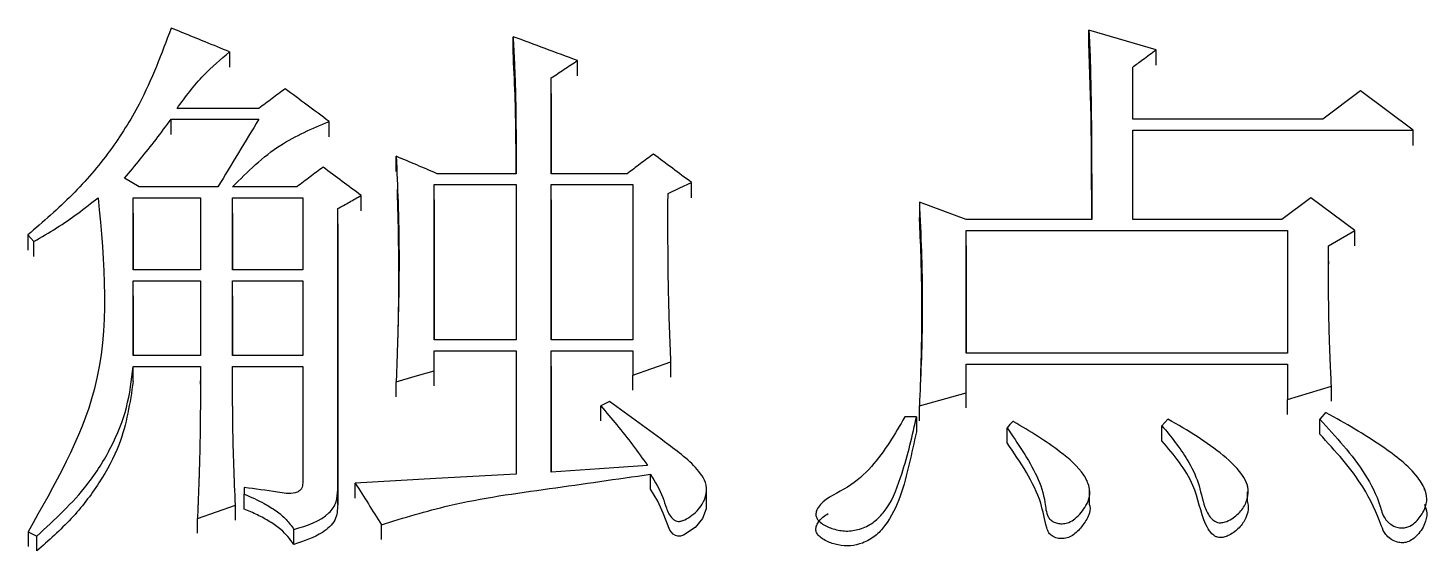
# Model space of a CAD drawing. Header units: millimetres. Extents: x 2379 to 4059, y 879 to 2067.
# Drawn here: x 2714.72 to 2719.9, y 1831.13 to 1833.06 of the extents above; entities that cross this region are included whole.
import ezdxf

# ---------------------------------------------------------------- set-up
doc = ezdxf.new("R2010")
doc.units = ezdxf.units.MM

msp = doc.modelspace()

# ---------------------------------------------------------------- linework, layer by layer
at = {"color": 7, "linetype": 'Continuous', "lineweight": 25}
for p, q in [((2716.5195, 1832.9754), (2716.5195, 1833.0328)), ((2718.8993, 1832.9847), (2718.6505, 1833.0568)), ((2718.6505, 1832.9994), (2718.6505, 1833.0568)), ((2715.4702, 1832.9766), (2715.4702, 1832.9196)), ((2718.8993, 1832.9276), (2718.8993, 1832.9847)), ((2716.7575, 1832.8875), (2716.7575, 1832.9446)), ((2716.6601, 1832.5262), (2716.6601, 1832.8803)), ((2716.6601, 1832.8234), (2716.6601, 1832.8803)), ((2718.8128, 1832.7276), (2718.8128, 1832.9205)), ((2718.8128, 1832.8635), (2718.8128, 1832.9205)), ((2716.6601, 1832.8231), (2716.6601, 1832.5262)), ((2719.6565, 1832.8321), (2719.5159, 1832.7276)), ((2719.8512, 1832.6873), (2719.6565, 1832.8321)), ((2715.2539, 1832.7276), (2715.5784, 1832.7276)), ((2715.2539, 1832.6708), (2715.2539, 1832.7276)), ((2715.5784, 1832.7678), (2715.2755, 1832.7678)), ((2715.838, 1832.6628), (2715.838, 1832.7196)), ((2719.5159, 1832.7276), (2718.8128, 1832.7276)), ((2718.8128, 1832.6873), (2719.8512, 1832.6873)), ((2718.8128, 1832.3567), (2718.8128, 1832.6873)), ((2718.8128, 1832.6306), (2718.8128, 1832.6873)), ((2719.8512, 1832.6306), (2719.8512, 1832.6873)), ((2716.0868, 1832.5341), (2716.0868, 1832.5907)), ((2716.5303, 1832.5262), (2716.2382, 1832.5262)), ((2716.9414, 1832.5262), (2716.6601, 1832.5262)), ((2715.4269, 1832.4778), (2715.1349, 1832.4778)), ((2715.719, 1832.4778), (2715.481, 1832.4778)), ((2716.2274, 1832.4859), (2716.5303, 1832.4859)), ((2716.2274, 1831.9114), (2716.2274, 1832.4859)), ((2716.2274, 1832.4294), (2716.2274, 1832.4859)), ((2716.5303, 1832.4859), (2716.5303, 1831.9114)), ((2716.6601, 1832.4859), (2716.963, 1832.4859)), ((2716.6601, 1831.9114), (2716.6601, 1832.4859)), ((2716.6601, 1832.4294), (2716.6601, 1832.4859)), ((2716.963, 1832.4859), (2716.963, 1831.9114)), ((2717.1793, 1832.4375), (2717.1793, 1832.494)), ((2715.1132, 1832.4375), (2715.362, 1832.4375)), ((2715.1132, 1832.1708), (2715.1132, 1832.4375)), ((2715.1132, 1832.3811), (2715.1132, 1832.4375)), ((2715.362, 1832.4375), (2715.362, 1832.1708)), ((2715.481, 1832.4375), (2715.7406, 1832.4375)), ((2715.481, 1832.1708), (2715.481, 1832.4375)), ((2715.481, 1832.3811), (2715.481, 1832.4375)), ((2715.7406, 1832.4375), (2715.7406, 1832.1708)), ((2715.957, 1832.3891), (2715.957, 1832.4456)), ((2716.2274, 1832.4292), (2716.2274, 1831.9114)), ((2716.6601, 1832.4292), (2716.6601, 1831.9114)), ((2718.1962, 1832.3567), (2718.0231, 1832.4213)), ((2718.0231, 1832.4213), (2718.0231, 1832.3648)), ((2719.4726, 1832.4375), (2719.3644, 1832.3567)), ((2719.6349, 1832.3163), (2719.4726, 1832.4375)), ((2715.1132, 1832.3809), (2715.1132, 1832.1708)), ((2715.481, 1832.3809), (2715.481, 1832.1708)), ((2715.8705, 1831.3579), (2715.8704, 1832.3971)), ((2715.8704, 1832.3408), (2715.8704, 1832.3971)), ((2718.0271, 1832.2684), (2718.0231, 1832.3648)), ((2718.6613, 1832.3567), (2718.1962, 1832.3567)), ((2719.3644, 1832.3567), (2718.8128, 1832.3567)), ((2715.8704, 1832.3406), (2715.8705, 1831.3027)), ((2718.1962, 1831.8627), (2718.1962, 1832.3163)), ((2718.1962, 1832.2601), (2718.1962, 1832.3163)), ((2719.3861, 1832.3163), (2719.3861, 1831.8627)), ((2719.5375, 1832.2598), (2719.6349, 1832.3163)), ((2719.6349, 1832.2601), (2719.6349, 1832.3163)), ((2714.7238, 1832.3002), (2714.7454, 1832.2759)), ((2714.7454, 1832.2197), (2714.7454, 1832.2759)), ((2718.1962, 1832.2599), (2718.1962, 1831.8627)), ((2719.5375, 1832.2034), (2719.5375, 1832.1918)), ((2715.362, 1832.1708), (2715.1132, 1832.1708)), ((2715.7406, 1832.1708), (2715.481, 1832.1708)), ((2715.1132, 1832.1303), (2715.362, 1832.1303)), ((2715.1132, 1831.8546), (2715.1132, 1832.1303)), ((2715.1132, 1832.0743), (2715.1132, 1832.1303)), ((2715.362, 1832.1303), (2715.362, 1831.8546)), ((2715.481, 1832.1303), (2715.7406, 1832.1303)), ((2715.481, 1831.8546), (2715.481, 1832.1303)), ((2715.481, 1832.0743), (2715.481, 1832.1303)), ((2715.7406, 1832.1303), (2715.7406, 1831.8546)), ((2715.1132, 1832.0741), (2715.1132, 1831.8546)), ((2715.481, 1832.0741), (2715.481, 1831.8546)), ((2716.5303, 1831.9114), (2716.2274, 1831.9114)), ((2716.963, 1831.9114), (2716.6601, 1831.9114)), ((2715.362, 1831.8546), (2715.1132, 1831.8546)), ((2715.7406, 1831.8546), (2715.481, 1831.8546)), ((2716.2274, 1831.8708), (2716.5303, 1831.8708)), ((2716.2274, 1831.7977), (2716.2274, 1831.8708)), ((2716.2274, 1831.8151), (2716.2274, 1831.8708)), ((2716.5303, 1831.8708), (2716.5303, 1831.415)), ((2716.6601, 1831.8708), (2716.963, 1831.8708)), ((2716.6601, 1831.4232), (2716.6601, 1831.8708)), ((2716.6601, 1831.8151), (2716.6601, 1831.8708)), ((2716.963, 1831.8708), (2716.963, 1831.7814)), ((2715.1132, 1831.8139), (2715.362, 1831.8139)), ((2715.1132, 1831.7583), (2715.1132, 1831.8139)), ((2715.481, 1831.8139), (2715.7406, 1831.8139)), ((2715.7406, 1831.8139), (2715.7406, 1831.3824)), ((2716.2274, 1831.7421), (2716.2274, 1831.7977)), ((2716.6601, 1831.8149), (2716.6601, 1831.4232)), ((2717.1036, 1831.7745), (2717.1036, 1831.8302)), ((2718.1962, 1831.7164), (2718.1962, 1831.8221)), ((2718.1962, 1831.7664), (2718.1962, 1831.8221)), ((2719.3861, 1831.8221), (2719.3861, 1831.692)), ((2716.0868, 1831.7015), (2716.0868, 1831.7571)), ((2716.963, 1831.7258), (2716.963, 1831.7814)), ((2719.3861, 1831.692), (2719.5483, 1831.7408)), ((2719.5483, 1831.6852), (2719.5483, 1831.7408)), ((2716.8765, 1831.6839), (2716.844, 1831.6676)), ((2718.0231, 1831.6676), (2718.1962, 1831.7164)), ((2718.1962, 1831.6609), (2718.1962, 1831.7164)), ((2719.3861, 1831.6365), (2719.3861, 1831.692)), ((2716.844, 1831.6121), (2716.844, 1831.6676)), ((2718.0231, 1831.6121), (2718.0231, 1831.6676)), ((2718.0123, 1831.6269), (2717.9691, 1831.6269)), ((2718.0123, 1831.6269), (2718.0123, 1831.5715)), ((2718.3476, 1831.5307), (2718.3476, 1831.5862)), ((2718.921, 1831.5388), (2718.921, 1831.5944)), ((2719.5051, 1831.5633), (2719.5051, 1831.6188)), ((2715.9354, 1831.3272), (2715.9354, 1831.3824)), ((2717.0279, 1831.3598), (2717.0279, 1831.4151)), ((2719.238, 1831.3701), (2719.238, 1831.3722)), ((2715.5243, 1831.366), (2715.5243, 1831.3415)), ((2715.5243, 1831.2865), (2715.5243, 1831.3415)), ((2715.8705, 1831.3026), (2715.8705, 1831.3578)), ((2717.2347, 1831.2955), (2717.2347, 1831.3509)), ((2718.6531, 1831.3046), (2718.6531, 1831.36)), ((2719.238, 1831.3168), (2719.238, 1831.3499)), ((2719.8933, 1831.3573), (2719.8933, 1831.3605)), ((2715.4919, 1831.2457), (2715.4919, 1831.3007)), ((2715.3512, 1831.1967), (2715.3512, 1831.2517)), ((2716.0319, 1831.1736), (2716.0319, 1831.2285)), ((2714.724, 1831.2025), (2714.7563, 1831.1863)), ((2714.724, 1831.2025), (2714.724, 1831.1476)), ((2714.7563, 1831.1314), (2714.7563, 1831.1863)), ((2715.7082, 1831.1559), (2715.7082, 1831.2108))]:
    msp.add_line(p, q, dxfattribs=at)
at = {"color": 7, "linetype": 'Continuous', "lineweight": 25, "flags": 128}
for points in [[(2715.1349, 1832.4778), (2715.1078, 1832.494), (2715.0808, 1832.5101)], [(2717.0928, 1832.4536), (2717.1361, 1832.4738), (2717.1793, 1832.494)], [(2718.1962, 1832.3163), (2718.7911, 1832.3163), (2719.3861, 1832.3163)], [(2714.7238, 1832.3002), (2714.7238, 1832.2793), (2714.7238, 1832.2615), (2714.7238, 1832.2438)], [(2719.3861, 1831.8627), (2718.7911, 1831.8627), (2718.1962, 1831.8627)], [(2716.0868, 1831.7571), (2716.1571, 1831.7774), (2716.2274, 1831.7977)], [(2716.963, 1831.7814), (2717.0333, 1831.8058), (2717.1036, 1831.8302)], [(2718.1962, 1831.8221), (2718.7911, 1831.8221), (2719.3861, 1831.8221)], [(2719.5267, 1831.6432), (2719.5212, 1831.637), (2719.5132, 1831.6279), (2719.5051, 1831.6188)], [(2718.3692, 1831.6106), (2718.3584, 1831.5984), (2718.3476, 1831.5862)], [(2718.9426, 1831.6188), (2718.9318, 1831.6065), (2718.921, 1831.5943)], [(2717.0171, 1831.4476), (2716.8386, 1831.4354), (2716.6601, 1831.4232)], [(2716.5303, 1831.415), (2716.2328, 1831.3987), (2715.9354, 1831.3824)], [(2717.2337, 1831.2954), (2717.2337, 1831.2873), (2717.2209, 1831.2513), (2717.1928, 1831.2181), (2717.1498, 1831.1895), (2717.1388, 1831.1863), (2717.1295, 1831.1859), (2717.1206, 1831.1882), (2717.1114, 1831.1941), (2717.0995, 1831.2085), (2717.0747, 1831.2707), (2717.0547, 1831.316), (2717.0279, 1831.3598), (2717.0279, 1831.3598)], [(2715.3512, 1831.2517), (2715.4215, 1831.2762), (2715.4919, 1831.3007)]]:
    msp.add_lwpolyline(points, dxfattribs=at)
at = {"color": 7, "linetype": 'Continuous', "lineweight": 25}
for points, knots in [([(2715.2539, 1833.0649), (2715.2183, 1832.9698), (2715.1594, 1832.8126), (2715.0301, 1832.6072), (2714.8915, 1832.4446), (2714.7799, 1832.3485), (2714.7238, 1832.3002)], [0, 0, 0, 0, 0.335049, 0.554128, 0.775717, 1, 1, 1, 1]), ([(2715.4702, 1832.9766), (2715.4401, 1832.9889), (2715.3889, 1833.0098), (2715.3168, 1833.0392), (2715.2749, 1833.0563), (2715.2539, 1833.0649)], [0, 0, 0, 0, 0.4179448, 0.7089724, 1, 1, 1, 1]), ([(2716.7575, 1832.9446), (2716.7178, 1832.9593), (2716.6385, 1832.9887), (2716.5591, 1833.0181), (2716.5195, 1833.0328)], [0, 0, 0, 0, 0.499999, 1, 1, 1, 1]), ([(2716.5195, 1833.0328), (2716.5211, 1833.001), (2716.5231, 1832.9613), (2716.525, 1832.9176), (2716.5255, 1832.9036), (2716.5259, 1832.8937), (2716.5265, 1832.8798), (2716.527, 1832.8639), (2716.5275, 1832.8479), (2716.528, 1832.832), (2716.5284, 1832.8161), (2716.5287, 1832.8002), (2716.5291, 1832.7842), (2716.5293, 1832.7683), (2716.5296, 1832.7523), (2716.5297, 1832.7404), (2716.5299, 1832.7284), (2716.53, 1832.7165), (2716.5301, 1832.7045), (2716.5301, 1832.6945), (2716.5302, 1832.6865), (2716.5302, 1832.6806), (2716.5303, 1832.6726), (2716.5303, 1832.6646), (2716.5303, 1832.6566), (2716.5304, 1832.6486), (2716.5304, 1832.6407), (2716.5304, 1832.6327), (2716.5304, 1832.6247), (2716.5304, 1832.6167), (2716.5304, 1832.6087), (2716.5304, 1832.6007), (2716.5304, 1832.5927), (2716.5304, 1832.5848), (2716.5304, 1832.5768), (2716.5304, 1832.5688), (2716.5304, 1832.5608), (2716.5304, 1832.5528), (2716.5303, 1832.5448), (2716.5303, 1832.5353), (2716.5303, 1832.5298), (2716.5303, 1832.5262)], [0, 0, 0, 0, 0.188751, 0.235938, 0.259532, 0.271329, 0.294923, 0.342111, 0.365705, 0.389298, 0.436486, 0.46008, 0.483674, 0.530861, 0.554455, 0.578049, 0.601643, 0.625237, 0.648831, 0.672424, 0.684221, 0.696018, 0.707815, 0.731409, 0.743206, 0.755003, 0.778597, 0.790394, 0.80219, 0.825784, 0.837581, 0.849378, 0.872972, 0.884769, 0.896566, 0.92016, 0.931957, 0.943753, 0.967347, 0.979144, 1, 1, 1, 1]), ([(2718.6505, 1833.0568), (2718.6508, 1833.0518), (2718.6513, 1833.0416), (2718.652, 1833.0289), (2718.6526, 1833.0162), (2718.6531, 1833.006), (2718.6538, 1832.9933), (2718.6542, 1832.9831), (2718.6546, 1832.9729), (2718.655, 1832.9627), (2718.6553, 1832.9525), (2718.6558, 1832.9347), (2718.657, 1832.8812), (2718.6585, 1832.8098), (2718.6597, 1832.7281), (2718.6599, 1832.677), (2718.6602, 1832.6413), (2718.6604, 1832.6234), (2718.6604, 1832.6131), (2718.6605, 1832.6029), (2718.6606, 1832.5927), (2718.6606, 1832.5799), (2718.6607, 1832.5697), (2718.6608, 1832.5569), (2718.6608, 1832.5466), (2718.6608, 1832.5364), (2718.6609, 1832.5262), (2718.6609, 1832.5159), (2718.661, 1832.5031), (2718.661, 1832.4929), (2718.661, 1832.4801), (2718.6611, 1832.4698), (2718.6611, 1832.4596), (2718.6611, 1832.4494), (2718.6611, 1832.4391), (2718.6612, 1832.4289), (2718.6612, 1832.4212), (2718.6612, 1832.4148), (2718.6612, 1832.4084), (2718.6612, 1832.4032), (2718.6612, 1832.3968), (2718.6612, 1832.3917), (2718.6613, 1832.3853), (2718.6613, 1832.3802), (2718.6613, 1832.375), (2718.6613, 1832.3677), (2718.6613, 1832.3616), (2718.6613, 1832.3567)], [0, 0, 0, 0, 0.021887, 0.043773, 0.054717, 0.076603, 0.087547, 0.109433, 0.120377, 0.13132, 0.153207, 0.16415, 0.207923, 0.383017, 0.470564, 0.558111, 0.601884, 0.623771, 0.634714, 0.645657, 0.667544, 0.678487, 0.700374, 0.711317, 0.733204, 0.744147, 0.755091, 0.776977, 0.787921, 0.809807, 0.820751, 0.842637, 0.853581, 0.864524, 0.886411, 0.897354, 0.908297, 0.919241, 0.924712, 0.935656, 0.941127, 0.952071, 0.957542, 0.968486, 0.973957, 0.979429, 1, 1, 1, 1]), ([(2715.2755, 1832.7678), (2715.3065, 1832.81), (2715.3621, 1832.8856), (2715.4371, 1832.9487), (2715.4702, 1832.9766)], [0, 0, 0, 0, 0.557716, 1, 1, 1, 1]), ([(2718.6611, 1832.3623), (2718.661, 1832.4236), (2718.6609, 1832.4944), (2718.6601, 1832.6029), (2718.6595, 1832.7543), (2718.6543, 1832.8957), (2718.6505, 1832.9994)], [0, 0, 0, 0, 0.287541, 0.332064, 0.510157, 1, 1, 1, 1]), ([(2718.8128, 1832.9205), (2718.8251, 1832.9296), (2718.8457, 1832.9449), (2718.8746, 1832.9663), (2718.891, 1832.9786), (2718.8993, 1832.9847)], [0, 0, 0, 0, 0.428366, 0.714182, 1, 1, 1, 1]), ([(2716.5302, 1832.5262), (2716.5303, 1832.5712), (2716.5304, 1832.6687), (2716.5274, 1832.8185), (2716.5221, 1832.9231), (2716.5195, 1832.9754)], [0, 0, 0, 0, 0.2996179, 0.6497397, 1, 1, 1, 1]), ([(2716.6601, 1832.8803), (2716.6763, 1832.891), (2716.7088, 1832.9124), (2716.7412, 1832.9338), (2716.7575, 1832.9446)], [0, 0, 0, 0, 0.500001, 1, 1, 1, 1]), ([(2715.6757, 1832.8402), (2715.6595, 1832.8281), (2715.6271, 1832.804), (2715.5946, 1832.7799), (2715.5784, 1832.7678)], [0, 0, 0, 0, 0.499999, 1, 1, 1, 1]), ([(2715.838, 1832.7196), (2715.8109, 1832.7397), (2715.7568, 1832.7799), (2715.7028, 1832.8201), (2715.6757, 1832.8402)], [0, 0, 0, 0, 0.499999, 1, 1, 1, 1]), ([(2715.0808, 1832.5101), (2715.1005, 1832.5332), (2715.1408, 1832.5802), (2715.1981, 1832.6529), (2715.2353, 1832.7027), (2715.2539, 1832.7276)], [0, 0, 0, 0, 0.325438, 0.662606, 1, 1, 1, 1]), ([(2715.5784, 1832.7276), (2715.5531, 1832.686), (2715.5027, 1832.6028), (2715.4522, 1832.5195), (2715.4269, 1832.4778)], [0, 0, 0, 0, 0.5, 1, 1, 1, 1]), ([(2715.481, 1832.4778), (2715.5365, 1832.5334), (2715.6366, 1832.6336), (2715.7759, 1832.6931), (2715.838, 1832.7196)], [0, 0, 0, 0, 0.5548825, 1, 1, 1, 1]), ([(2716.0868, 1832.5907), (2716.0892, 1832.5342), (2716.0919, 1832.4741), (2716.0939, 1832.4122), (2716.0941, 1832.4051), (2716.0943, 1832.3998), (2716.0945, 1832.3927), (2716.0947, 1832.3857), (2716.0949, 1832.3786), (2716.095, 1832.3733), (2716.0952, 1832.3662), (2716.0954, 1832.3591), (2716.0956, 1832.352), (2716.0957, 1832.3467), (2716.0958, 1832.3414), (2716.0959, 1832.3343), (2716.0961, 1832.3272), (2716.0962, 1832.3201), (2716.0963, 1832.3148), (2716.0964, 1832.3077), (2716.0965, 1832.3006), (2716.0966, 1832.2935), (2716.0967, 1832.2882), (2716.0968, 1832.2776), (2716.0972, 1832.2404), (2716.0973, 1832.2031), (2716.0971, 1832.1712), (2716.0971, 1832.1659), (2716.097, 1832.1588), (2716.097, 1832.1517), (2716.0969, 1832.1446), (2716.0968, 1832.1392), (2716.0968, 1832.1321), (2716.0967, 1832.125), (2716.0966, 1832.1179), (2716.0965, 1832.1126), (2716.0965, 1832.1073), (2716.0963, 1832.1002), (2716.0962, 1832.0931), (2716.0961, 1832.086), (2716.096, 1832.0806), (2716.0959, 1832.0735), (2716.0958, 1832.0664), (2716.0956, 1832.0593), (2716.0955, 1832.054), (2716.0954, 1832.0486), (2716.0953, 1832.0415), (2716.0951, 1832.0344), (2716.095, 1832.0273), (2716.0948, 1832.022), (2716.0947, 1832.0149), (2716.0945, 1832.0078), (2716.0943, 1832.0007), (2716.0942, 1831.9953), (2716.094, 1831.9882), (2716.0938, 1831.9811), (2716.0937, 1831.974), (2716.0935, 1831.9687), (2716.0934, 1831.9633), (2716.0932, 1831.9562), (2716.093, 1831.9491), (2716.0928, 1831.942), (2716.0926, 1831.9367), (2716.0924, 1831.9295), (2716.0922, 1831.9224), (2716.092, 1831.9153), (2716.0918, 1831.91), (2716.0917, 1831.9046), (2716.0914, 1831.8975), (2716.0912, 1831.8904), (2716.091, 1831.8833), (2716.0908, 1831.8779), (2716.0906, 1831.8708), (2716.0904, 1831.8637), (2716.0902, 1831.8566), (2716.09, 1831.8512), (2716.0898, 1831.8459), (2716.0896, 1831.8388), (2716.0893, 1831.8317), (2716.0891, 1831.8245), (2716.0889, 1831.8192), (2716.0887, 1831.8121), (2716.0884, 1831.805), (2716.0882, 1831.7978), (2716.088, 1831.7925), (2716.0878, 1831.7871), (2716.0876, 1831.78), (2716.0873, 1831.7729), (2716.0871, 1831.7646), (2716.0869, 1831.76), (2716.0868, 1831.7571)], [0, 0, 0, 0, 0.204304, 0.217073, 0.223457, 0.229841, 0.236226, 0.248995, 0.255379, 0.261764, 0.268148, 0.280917, 0.287302, 0.293686, 0.300071, 0.306455, 0.319224, 0.325609, 0.331993, 0.338378, 0.351147, 0.357531, 0.363915, 0.3703, 0.395838, 0.497991, 0.504375, 0.51076, 0.517144, 0.529913, 0.536298, 0.542682, 0.549067, 0.561836, 0.56822, 0.574605, 0.580989, 0.587374, 0.600143, 0.606527, 0.612912, 0.619296, 0.632065, 0.638449, 0.644834, 0.651218, 0.657603, 0.670372, 0.676756, 0.683141, 0.689525, 0.702294, 0.708679, 0.715063, 0.721448, 0.734217, 0.740601, 0.746986, 0.75337, 0.759755, 0.772523, 0.778908, 0.785292, 0.791677, 0.804446, 0.81083, 0.817215, 0.823599, 0.829984, 0.842753, 0.849137, 0.855522, 0.861906, 0.874675, 0.88106, 0.887444, 0.893828, 0.900213, 0.912982, 0.919366, 0.925751, 0.932135, 0.944904, 0.951289, 0.957673, 0.964058, 0.970442, 0.983211, 0.989596, 1, 1, 1, 1]), ([(2717.0387, 1832.5988), (2717.0225, 1832.5867), (2716.99, 1832.5625), (2716.9576, 1832.5383), (2716.9414, 1832.5262)], [0, 0, 0, 0, 0.5, 1, 1, 1, 1]), ([(2717.1793, 1832.494), (2717.1559, 1832.5114), (2717.109, 1832.5464), (2717.0622, 1832.5813), (2717.0387, 1832.5988)], [0, 0, 0, 0, 0.4999991, 1, 1, 1, 1]), ([(2715.8164, 1832.5504), (2715.8001, 1832.5383), (2715.7677, 1832.5141), (2715.7352, 1832.4899), (2715.719, 1832.4778)], [0, 0, 0, 0, 0.499999, 1, 1, 1, 1]), ([(2715.957, 1832.4456), (2715.9335, 1832.463), (2715.8867, 1832.498), (2715.8398, 1832.5329), (2715.8164, 1832.5504)], [0, 0, 0, 0, 0.499999, 1, 1, 1, 1]), ([(2716.0896, 1832.4672), (2716.0897, 1832.4652), (2716.0899, 1832.4604), (2716.0923, 1832.392), (2716.0961, 1832.2292), (2716.0951, 1832.0399), (2716.0929, 1831.9535), (2716.0919, 1831.9108)], [0, 0, 0, 0, 0.027194, 0.065937, 0.481469, 0.743424, 1, 1, 1, 1]), ([(2714.9835, 1832.4375), (2715.0061, 1832.1966), (2715.0466, 1831.7661), (2714.8226, 1831.3748), (2714.724, 1831.2025)], [0, 0, 0, 0, 0.559704, 1, 1, 1, 1]), ([(2714.7454, 1832.2759), (2714.7738, 1832.2922), (2714.8303, 1832.3244), (2714.9092, 1832.3791), (2714.9587, 1832.418), (2714.9835, 1832.4375)], [0, 0, 0, 0, 0.33532, 0.667027, 1, 1, 1, 1]), ([(2715.8704, 1832.3971), (2715.8849, 1832.4052), (2715.9137, 1832.4213), (2715.9426, 1832.4375), (2715.957, 1832.4456)], [0, 0, 0, 0, 0.499999, 1, 1, 1, 1]), ([(2717.1036, 1831.8302), (2717.1002, 1831.9139), (2717.0966, 1832.0029), (2717.0946, 1832.0969), (2717.0943, 1832.1126), (2717.0939, 1832.1335), (2717.0936, 1832.1543), (2717.0934, 1832.1752), (2717.0932, 1832.1909), (2717.093, 1832.2118), (2717.0929, 1832.2326), (2717.0928, 1832.2535), (2717.0927, 1832.2665), (2717.0927, 1832.277), (2717.0926, 1832.2848), (2717.0926, 1832.2926), (2717.0926, 1832.303), (2717.0926, 1832.3134), (2717.0926, 1832.3239), (2717.0926, 1832.3317), (2717.0926, 1832.3421), (2717.0926, 1832.3525), (2717.0926, 1832.3629), (2717.0926, 1832.3708), (2717.0926, 1832.3812), (2717.0927, 1832.3916), (2717.0927, 1832.402), (2717.0927, 1832.4098), (2717.0927, 1832.4163), (2717.0927, 1832.4228), (2717.0927, 1832.428), (2717.0927, 1832.4332), (2717.0928, 1832.4371), (2717.0928, 1832.4411), (2717.0928, 1832.4465), (2717.0928, 1832.4507), (2717.0928, 1832.4536)], [0, 0, 0, 0, 0.401959, 0.427081, 0.452203, 0.477325, 0.527569, 0.552691, 0.577813, 0.602935, 0.653179, 0.678301, 0.703423, 0.715984, 0.728545, 0.741106, 0.753667, 0.778789, 0.791351, 0.803912, 0.816473, 0.841595, 0.854156, 0.866717, 0.879278, 0.9044, 0.916961, 0.929522, 0.942083, 0.948363, 0.960924, 0.967205, 0.973485, 0.979766, 0.986046, 1, 1, 1, 1]), ([(2718.0231, 1832.4213), (2718.0259, 1832.3601), (2718.0291, 1832.2912), (2718.0318, 1832.2068), (2718.0337, 1832.1224), (2718.0355, 1831.9403), (2718.0279, 1831.7731), (2718.0231, 1831.6676)], [0, 0, 0, 0, 0.2447343, 0.2753248, 0.336506, 0.5812465, 1, 1, 1, 1]), ([(2718.027, 1832.2721), (2718.0294, 1832.1819), (2718.0331, 1832.0466), (2718.0296, 1831.8634), (2718.0273, 1831.778), (2718.0262, 1831.7417), (2718.0258, 1831.7287), (2718.0256, 1831.7247), (2718.0256, 1831.7227), (2718.0256, 1831.7226), (2718.0256, 1831.7226)], [0, 0, 0, 0, 0.5236705, 0.7849607, 0.9023825, 0.9678763, 0.9815328, 0.9879517, 0.99428, 1, 1, 1, 1]), ([(2719.5483, 1831.7408), (2719.5477, 1831.755), (2719.5467, 1831.7764), (2719.5456, 1831.7995), (2719.5451, 1831.8119), (2719.5447, 1831.819), (2719.5443, 1831.8279), (2719.544, 1831.835), (2719.5437, 1831.8439), (2719.5434, 1831.851), (2719.543, 1831.8599), (2719.5427, 1831.867), (2719.5424, 1831.8759), (2719.5421, 1831.883), (2719.5418, 1831.8918), (2719.5415, 1831.9007), (2719.5412, 1831.9096), (2719.5409, 1831.9185), (2719.5406, 1831.9274), (2719.5403, 1831.938), (2719.54, 1831.9487), (2719.5398, 1831.9575), (2719.5396, 1831.9664), (2719.5393, 1831.9788), (2719.539, 1831.993), (2719.5388, 1832.0055), (2719.5387, 1832.0143), (2719.5386, 1832.0214), (2719.5384, 1832.0303), (2719.5383, 1832.0374), (2719.5382, 1832.0463), (2719.5381, 1832.0534), (2719.5381, 1832.0622), (2719.538, 1832.0711), (2719.5379, 1832.08), (2719.5378, 1832.0888), (2719.5378, 1832.0959), (2719.5377, 1832.1048), (2719.5377, 1832.1119), (2719.5376, 1832.1207), (2719.5376, 1832.1278), (2719.5376, 1832.1367), (2719.5376, 1832.1438), (2719.5375, 1832.1526), (2719.5375, 1832.1597), (2719.5375, 1832.1686), (2719.5375, 1832.1757), (2719.5375, 1832.1845), (2719.5375, 1832.1916), (2719.5375, 1832.2005), (2719.5375, 1832.2076), (2719.5375, 1832.2164), (2719.5375, 1832.2235), (2719.5375, 1832.2323), (2719.5375, 1832.2394), (2719.5375, 1832.2492), (2719.5375, 1832.2553), (2719.5375, 1832.2598)], [0, 0, 0, 0, 0.082056, 0.123084, 0.133341, 0.153855, 0.164112, 0.184626, 0.194883, 0.215397, 0.225654, 0.246168, 0.256425, 0.276939, 0.287196, 0.30771, 0.328224, 0.338481, 0.358995, 0.379509, 0.400023, 0.420537, 0.430794, 0.451308, 0.492336, 0.51285, 0.523107, 0.543621, 0.553878, 0.574392, 0.584649, 0.605163, 0.61542, 0.635934, 0.656448, 0.666705, 0.687219, 0.697476, 0.71799, 0.728247, 0.748761, 0.759018, 0.779532, 0.789789, 0.810303, 0.82056, 0.841074, 0.851331, 0.871845, 0.882102, 0.902616, 0.912873, 0.933387, 0.943644, 0.964158, 0.974415, 1, 1, 1, 1]), ([(2714.7563, 1831.1863), (2714.8228, 1831.2474), (2714.9316, 1831.3474), (2715.0349, 1831.5132), (2715.095, 1831.6608), (2715.1072, 1831.763), (2715.1132, 1831.8139)], [0, 0, 0, 0, 0.345958, 0.566155, 0.783835, 1, 1, 1, 1]), ([(2715.362, 1831.8139), (2715.362, 1831.8122), (2715.362, 1831.8086), (2715.362, 1831.8032), (2715.362, 1831.7978), (2715.362, 1831.7934), (2715.362, 1831.7871), (2715.362, 1831.7808), (2715.362, 1831.7719), (2715.362, 1831.7647), (2715.362, 1831.7558), (2715.362, 1831.7468), (2715.362, 1831.7379), (2715.362, 1831.7289), (2715.362, 1831.7199), (2715.362, 1831.711), (2715.3619, 1831.702), (2715.3619, 1831.6949), (2715.3619, 1831.6859), (2715.3619, 1831.6769), (2715.3618, 1831.668), (2715.3618, 1831.659), (2715.3617, 1831.65), (2715.3617, 1831.6411), (2715.3616, 1831.6321), (2715.3615, 1831.6232), (2715.3614, 1831.6142), (2715.3613, 1831.6052), (2715.3613, 1831.598), (2715.3612, 1831.5891), (2715.3611, 1831.5801), (2715.3609, 1831.5711), (2715.3608, 1831.5622), (2715.3607, 1831.5532), (2715.3605, 1831.5442), (2715.3604, 1831.5353), (2715.3602, 1831.5281), (2715.36, 1831.5191), (2715.3598, 1831.5101), (2715.3596, 1831.5011), (2715.3594, 1831.4922), (2715.3592, 1831.4832), (2715.359, 1831.4742), (2715.3587, 1831.4652), (2715.3585, 1831.4563), (2715.3582, 1831.4473), (2715.358, 1831.4383), (2715.3577, 1831.4311), (2715.3575, 1831.4221), (2715.3572, 1831.4131), (2715.3569, 1831.4042), (2715.3566, 1831.3952), (2715.3563, 1831.3862), (2715.356, 1831.3772), (2715.3556, 1831.3682), (2715.3554, 1831.361), (2715.3551, 1831.3521), (2715.3547, 1831.3431), (2715.3543, 1831.3323), (2715.354, 1831.3233), (2715.3537, 1831.3143), (2715.3534, 1831.3071), (2715.353, 1831.2981), (2715.3527, 1831.2891), (2715.3523, 1831.2801), (2715.352, 1831.2712), (2715.3516, 1831.2623), (2715.3514, 1831.2552), (2715.3512, 1831.2517)], [0, 0, 0, 0, 0.009575, 0.019151, 0.028726, 0.038301, 0.043088, 0.062238, 0.071814, 0.090964, 0.100539, 0.119689, 0.138839, 0.148414, 0.167565, 0.186715, 0.19629, 0.21544, 0.225015, 0.244165, 0.263315, 0.272891, 0.292041, 0.311191, 0.320766, 0.339916, 0.359066, 0.368641, 0.387792, 0.397367, 0.416517, 0.435667, 0.445242, 0.464392, 0.483543, 0.493118, 0.512268, 0.521843, 0.540993, 0.560143, 0.569718, 0.588869, 0.608019, 0.617594, 0.636744, 0.655894, 0.665469, 0.68462, 0.694195, 0.713345, 0.732495, 0.74207, 0.76122, 0.780371, 0.789946, 0.809096, 0.818671, 0.837821, 0.856971, 0.876121, 0.885697, 0.904847, 0.914422, 0.933572, 0.952722, 0.962297, 0.981149, 1, 1, 1, 1]), ([(2715.4919, 1831.3007), (2715.4877, 1831.3977), (2715.4834, 1831.4993), (2715.4821, 1831.603), (2715.4819, 1831.6123), (2715.4819, 1831.6193), (2715.4818, 1831.6262), (2715.4817, 1831.6332), (2715.4816, 1831.6425), (2715.4816, 1831.6518), (2715.4815, 1831.661), (2715.4814, 1831.668), (2715.4814, 1831.6749), (2715.4814, 1831.6819), (2715.4813, 1831.6888), (2715.4813, 1831.6981), (2715.4812, 1831.7074), (2715.4812, 1831.7167), (2715.4812, 1831.7236), (2715.4812, 1831.7306), (2715.4811, 1831.7375), (2715.4811, 1831.7445), (2715.4811, 1831.7537), (2715.4811, 1831.763), (2715.4811, 1831.7723), (2715.4811, 1831.7792), (2715.4811, 1831.7862), (2715.481, 1831.7931), (2715.481, 1831.8024), (2715.481, 1831.8093), (2715.481, 1831.8139)], [0, 0, 0, 0, 0.565918, 0.593048, 0.606612, 0.620177, 0.633741, 0.647306, 0.66087, 0.688, 0.701564, 0.715129, 0.728693, 0.742258, 0.755822, 0.769387, 0.796516, 0.810081, 0.823645, 0.83721, 0.850774, 0.864339, 0.877904, 0.905033, 0.918597, 0.932162, 0.945726, 0.959291, 0.972856, 1, 1, 1, 1]), ([(2715.1132, 1831.7581), (2715.1013, 1831.6794), (2715.0815, 1831.5491), (2714.9901, 1831.3807), (2714.8877, 1831.2474), (2714.8003, 1831.1702), (2714.7563, 1831.1313)], [0, 0, 0, 0, 0.334037, 0.553007, 0.774908, 1, 1, 1, 1]), ([(2715.362, 1831.7479), (2715.362, 1831.7493), (2715.362, 1831.7534), (2715.362, 1831.7575), (2715.362, 1831.7601)], [0, 0, 0, 0, 0.353663, 1, 1, 1, 1]), ([(2717.0279, 1831.4151), (2717.0452, 1831.387), (2717.0701, 1831.3466), (2717.0858, 1831.2892), (2717.0994, 1831.259), (2717.1165, 1831.2449), (2717.1256, 1831.2411), (2717.1363, 1831.2404), (2717.154, 1831.245), (2717.1855, 1831.2645), (2717.2203, 1831.2974), (2717.2363, 1831.3432), (2717.2354, 1831.3836), (2717.1928, 1831.451), (2717.0652, 1831.5468), (2716.9487, 1831.6314), (2716.8765, 1831.6839)], [0, 0, 0, 0, 0.1163694, 0.168042, 0.220216, 0.2320255, 0.2417044, 0.2514329, 0.2643518, 0.2983395, 0.3719931, 0.4226498, 0.4733244, 0.5179752, 0.7012967, 1, 1, 1, 1]), ([(2716.844, 1831.6676), (2716.8641, 1831.6443), (2716.905, 1831.5972), (2716.9621, 1831.5235), (2716.9988, 1831.4729), (2717.0171, 1831.4476)], [0, 0, 0, 0, 0.32693, 0.663295, 1, 1, 1, 1]), ([(2719.5052, 1831.6188), (2719.5349, 1831.5863), (2719.6246, 1831.4882), (2719.7131, 1831.3653), (2719.7385, 1831.2583), (2719.7621, 1831.2326), (2719.7831, 1831.2209), (2719.8043, 1831.216), (2719.8231, 1831.217), (2719.8428, 1831.2245), (2719.868, 1831.2443), (2719.8902, 1831.2756), (2719.904, 1831.3147), (2719.8974, 1831.359), (2719.8506, 1831.4348), (2719.7214, 1831.5323), (2719.5998, 1831.6037), (2719.5275, 1831.6428), (2719.5267, 1831.6432)], [0, 0, 0, 0, 0.113222, 0.341327, 0.387566, 0.408095, 0.428648, 0.444625, 0.457844, 0.471063, 0.493511, 0.536211, 0.570053, 0.604097, 0.65629, 0.801568, 0.997978, 1, 1, 1, 1]), ([(2717.9691, 1831.6268), (2717.9323, 1831.5635), (2717.877, 1831.4682), (2717.7631, 1831.3624), (2717.6738, 1831.3277), (2717.6438, 1831.2859), (2717.6394, 1831.2694), (2717.6411, 1831.2562), (2717.6494, 1831.2428), (2717.6698, 1831.2264), (2717.7051, 1831.2112), (2717.7528, 1831.2024), (2717.805, 1831.2103), (2717.8529, 1831.2341), (2717.9152, 1831.295), (2717.9653, 1831.4282), (2717.9958, 1831.5483), (2718.0116, 1831.6236), (2718.0123, 1831.6269)], [0, 0, 0, 0, 0.1930812, 0.2901568, 0.3867544, 0.4079782, 0.4214469, 0.4325975, 0.4437544, 0.4622043, 0.496546, 0.5338287, 0.5720704, 0.6152668, 0.6592885, 0.7890274, 0.9907551, 1, 1, 1, 1]), ([(2718.3476, 1831.5862), (2718.3674, 1831.5574), (2718.4269, 1831.4708), (2718.4873, 1831.3612), (2718.4916, 1831.2693), (2718.5083, 1831.2454), (2718.522, 1831.2369), (2718.5386, 1831.2322), (2718.5575, 1831.2315), (2718.5794, 1831.2368), (2718.6109, 1831.2578), (2718.6371, 1831.2909), (2718.6561, 1831.332), (2718.6531, 1831.3722), (2718.6241, 1831.4334), (2718.5258, 1831.5158), (2718.4315, 1831.5752), (2718.3704, 1831.6099), (2718.3692, 1831.6106)], [0, 0, 0, 0, 0.107766, 0.324959, 0.382514, 0.397632, 0.412828, 0.427374, 0.444539, 0.463227, 0.487605, 0.551575, 0.589695, 0.627994, 0.678884, 0.799951, 0.99622, 1, 1, 1, 1]), ([(2718.921, 1831.5943), (2718.9545, 1831.5534), (2719.0086, 1831.4872), (2719.0593, 1831.3838), (2719.072, 1831.3081), (2719.0948, 1831.2595), (2719.1146, 1831.2422), (2719.1269, 1831.2364), (2719.1404, 1831.2351), (2719.159, 1831.239), (2719.1873, 1831.2539), (2719.2191, 1831.2821), (2719.2393, 1831.3238), (2719.2429, 1831.3665), (2719.2151, 1831.4245), (2719.1489, 1831.4873), (2719.0514, 1831.5564), (2718.9799, 1831.5978), (2718.9428, 1831.6186), (2718.9426, 1831.6188)], [0, 0, 0, 0, 0.157954, 0.255242, 0.35249, 0.401724, 0.417192, 0.427834, 0.438557, 0.45242, 0.478029, 0.52635, 0.573066, 0.619079, 0.658607, 0.768684, 0.881292, 0.999134, 1, 1, 1, 1]), ([(2718.0123, 1831.5713), (2718.0035, 1831.5322), (2717.9769, 1831.4144), (2717.9424, 1831.2764), (2717.8616, 1831.1852), (2717.8168, 1831.1601), (2717.7686, 1831.1482), (2717.722, 1831.1517), (2717.6853, 1831.164), (2717.6599, 1831.1786), (2717.6461, 1831.1916), (2717.64, 1831.205), (2717.64, 1831.2193), (2717.6477, 1831.2377), (2717.6632, 1831.256), (2717.6789, 1831.2654), (2717.6855, 1831.2693)], [0, 0, 0, 0, 0.1718036, 0.5173011, 0.5845484, 0.6519699, 0.7065183, 0.7611844, 0.8156518, 0.8460406, 0.8711504, 0.8885915, 0.9060311, 0.9312879, 0.9710383, 1, 1, 1, 1]), ([(2718.652, 1831.3042), (2718.6527, 1831.3018), (2718.6566, 1831.2889), (2718.6506, 1831.2599), (2718.6279, 1831.225), (2718.6025, 1831.1962), (2718.5759, 1831.1805), (2718.5539, 1831.176), (2718.5324, 1831.1781), (2718.5143, 1831.1855), (2718.5005, 1831.1993), (2718.4867, 1831.2409), (2718.4752, 1831.3187), (2718.4212, 1831.4238), (2718.3723, 1831.4949), (2718.3476, 1831.5307)], [0, 0, 0, 0, 0.012913, 0.06939, 0.147433, 0.220659, 0.253871, 0.287424, 0.316964, 0.346986, 0.37308, 0.408413, 0.569926, 0.783056, 1, 1, 1, 1]), ([(2719.2363, 1831.3164), (2719.2382, 1831.3094), (2719.2436, 1831.2888), (2719.2333, 1831.2532), (2719.2091, 1831.2163), (2719.1793, 1831.1938), (2719.1546, 1831.1829), (2719.1396, 1831.1799), (2719.1263, 1831.1816), (2719.1138, 1831.1876), (2719.0973, 1831.2025), (2719.0639, 1831.2645), (2719.051, 1831.3585), (2718.987, 1831.4605), (2718.9431, 1831.5125), (2718.921, 1831.5388)], [0, 0, 0, 0, 0.036468, 0.10746, 0.17993, 0.250304, 0.274435, 0.298772, 0.314747, 0.330684, 0.359233, 0.416925, 0.673858, 0.835309, 1, 1, 1, 1]), ([(2719.8927, 1831.3048), (2719.8966, 1831.2935), (2719.905, 1831.2694), (2719.8942, 1831.2266), (2719.8718, 1831.1935), (2719.8457, 1831.1714), (2719.8261, 1831.1622), (2719.8059, 1831.161), (2719.7858, 1831.165), (2719.7655, 1831.1752), (2719.7447, 1831.195), (2719.7193, 1831.263), (2719.677, 1831.3589), (2719.5917, 1831.4694), (2719.5341, 1831.5319), (2719.5052, 1831.5633)], [0, 0, 0, 0, 0.0525499, 0.1115908, 0.1908537, 0.2206401, 0.2507381, 0.2728604, 0.2948678, 0.3274703, 0.3604468, 0.4106919, 0.6441261, 0.8211264, 1, 1, 1, 1]), ([(2715.7407, 1831.3824), (2715.7404, 1831.3753), (2715.7399, 1831.3639), (2715.7274, 1831.3514), (2715.6977, 1831.3399), (2715.6266, 1831.3527), (2715.5649, 1831.3607), (2715.5243, 1831.366)], [0, 0, 0, 0, 0.100185, 0.161773, 0.226321, 0.490481, 1, 1, 1, 1]), ([(2715.9354, 1831.3824), (2715.9514, 1831.3567), (2715.9836, 1831.3055), (2716.0158, 1831.2542), (2716.0319, 1831.2285)], [0, 0, 0, 0, 0.499999, 1, 1, 1, 1]), ([(2716.0319, 1831.2285), (2716.1147, 1831.2539), (2716.3164, 1831.3157), (2716.6543, 1831.3615), (2716.9033, 1831.3972), (2717.0279, 1831.4151)], [0, 0, 0, 0, 0.258422, 0.628983, 1, 1, 1, 1]), ([(2715.5243, 1831.3415), (2715.5495, 1831.3305), (2715.5907, 1831.3125), (2715.6425, 1831.2804), (2715.6813, 1831.249), (2715.6993, 1831.2235), (2715.7082, 1831.2108)], [0, 0, 0, 0, 0.346429, 0.567932, 0.786121, 1, 1, 1, 1]), ([(2715.7082, 1831.2108), (2715.7571, 1831.2256), (2715.8241, 1831.2459), (2715.8682, 1831.3117), (2715.8697, 1831.3425), (2715.8705, 1831.3579)], [0, 0, 0, 0, 0.574728, 0.788861, 1, 1, 1, 1]), ([(2715.7082, 1831.1558), (2715.6934, 1831.175), (2715.6688, 1831.207), (2715.619, 1831.2404), (2715.5734, 1831.2654), (2715.5407, 1831.2794), (2715.5243, 1831.2863)], [0, 0, 0, 0, 0.331664, 0.551929, 0.775056, 1, 1, 1, 1]), ([(2715.8705, 1831.3027), (2715.8693, 1831.2828), (2715.867, 1831.2426), (2715.8037, 1831.1871), (2715.7449, 1831.1678), (2715.7082, 1831.1558)], [0, 0, 0, 0, 0.268471, 0.544159, 1, 1, 1, 1])]:
    msp.add_open_spline(points, degree=3, knots=knots, dxfattribs=at)
msp.add_open_spline([(2716.2382, 1832.5262), (2716.213, 1832.537), (2716.1625, 1832.5585), (2716.112, 1832.58), (2716.0868, 1832.5907)], degree=3, dxfattribs=at)

doc.saveas('drawing.dxf')
